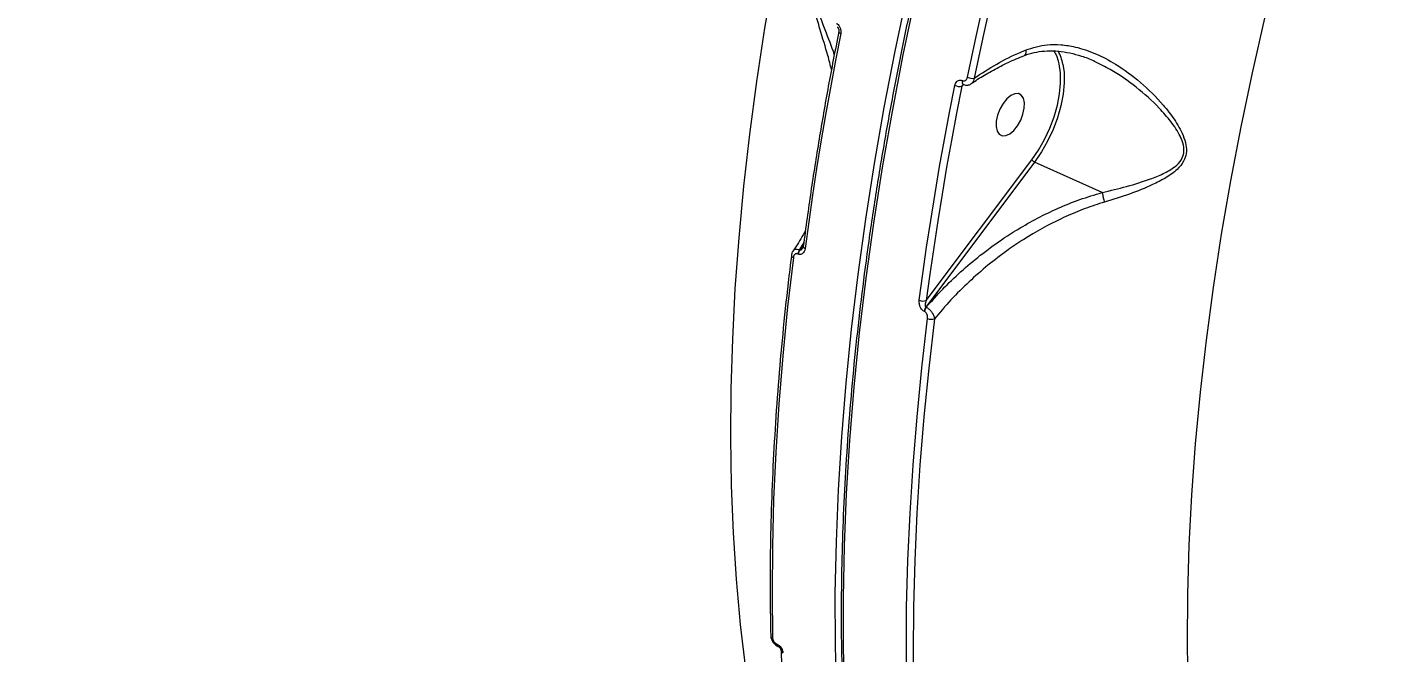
# Model space of a CAD drawing. Header units: millimetres. Extents: x -10374 to 11119, y -8221 to 9433.
# Drawn here: x -2377.6 to -2109, y -5242.6 to -5118.6 of the extents above; entities that cross this region are included whole.
import ezdxf

# ---------------------------------------------------------------- set-up
doc = ezdxf.new("R2010")
doc.units = ezdxf.units.MM
for name, color, linetype in [('DIKOM_ОБЪЕКТ', 7, 'Continuous'), ('DIKOM_РАЗМЕР_ЗОНА', 7, 'Continuous'), ('DIKOM_РАЗМЕР_ОБЪЕКТА', 7, 'Continuous')]:
    doc.layers.add(name, color=color, linetype=linetype)
doc.styles.add('style1', font='arial.ttf', dxfattribs={"width": 0.8})
doc.dimstyles.new('1-50', dxfattribs={"dimtxt": 300, "dimasz": 200, "dimexe": 100, "dimexo": 0, "dimgap": 100, "dimtad": 0, "dimdec": 0, "dimtxsty": 'style1', "dimcen": 0, "dimclrd": 7, "dimclre": 7, "dimadec": 1, "dimazin": 2, "dimtfac": 1, "dimtdec": 0, "dimtmove": 1, "dimatfit": 3, "dimfxl": 0, "dimlwd": 25, "dimlwe": 18, "dimarcsym": 0})

# ---------------------------------------------------------------- blocks, each defined once
blk = doc.blocks.new('*D16')
at = {"layer": 'Defpoints', "color": 0, "transparency": 16777216}
for p in [(-9045.1, 5161.67), (3694.49, 5161.67), (1813.16, -6719.94)]:
    blk.add_point(p, dxfattribs=at)
at = {"layer": 'DIKOM_РАЗМЕР_ОБЪЕКТА', "color": 7, "lineweight": 18, "transparency": 16777216}
for p, q in [((3694.49, 5161.67), (-9145.1, 5161.67)), ((1813.16, -6719.94), (-9145.1, -6719.94))]:
    blk.add_line(p, q, dxfattribs=at)
at = {"layer": 'DIKOM_РАЗМЕР_ОБЪЕКТА', "color": 7, "lineweight": 25, "transparency": 16777216}
for p, q in [((-9045.1, 4961.67), (-9045.1, -0.45)), ((-9045.1, -6519.94), (-9045.1, -1080.23))]:
    blk.add_line(p, q, dxfattribs=at)
at = {"layer": 'DIKOM_РАЗМЕР_ОБЪЕКТА', "color": 7, "transparency": 16777216}
for points in [[(-9078.43, 4961.67), (-9011.76, 4961.67), (-9045.1, 5161.67)], [(-9078.43, -6519.94), (-9011.76, -6519.94), (-9045.1, -6719.94)]]:
    blk.add_solid(points, dxfattribs=at)
at = {"layer": 'DIKOM_РАЗМЕР_ОБЪЕКТА', "color": 0, "transparency": 16777216, "insert": (-9045.1, -540.34), "char_height": 300, "attachment_point": 5, "rotation": 90, "style": 'style1'}
blk.add_mtext('11900', dxfattribs=at)
blk = doc.blocks.new('*D13')
at = {"layer": 'Defpoints', "color": 0, "transparency": 16777216}
for p in [(-10176.97, 7112.81), (3082.33, 7112.81), (2015.48, -8221.4)]:
    blk.add_point(p, dxfattribs=at)
at = {"layer": 'DIKOM_РАЗМЕР_ЗОНА', "color": 7, "lineweight": 18, "transparency": 16777216}
for p, q in [((3082.33, 7112.81), (-10276.97, 7112.81)), ((2015.48, -8221.4), (-10276.97, -8221.4))]:
    blk.add_line(p, q, dxfattribs=at)
at = {"layer": 'DIKOM_РАЗМЕР_ЗОНА', "color": 7, "lineweight": 25, "transparency": 16777216}
for p, q in [((-10176.97, 6912.81), (-10176.97, -14.41)), ((-10176.97, -8021.4), (-10176.97, -1094.19))]:
    blk.add_line(p, q, dxfattribs=at)
at = {"layer": 'DIKOM_РАЗМЕР_ЗОНА', "color": 7, "transparency": 16777216}
for points in [[(-10210.3, 6912.81), (-10143.64, 6912.81), (-10176.97, 7112.81)], [(-10210.3, -8021.4), (-10143.64, -8021.4), (-10176.97, -8221.4)]]:
    blk.add_solid(points, dxfattribs=at)
at = {"layer": 'DIKOM_РАЗМЕР_ЗОНА', "color": 0, "transparency": 16777216, "insert": (-10176.97, -554.3), "char_height": 300, "attachment_point": 5, "rotation": 90, "style": 'style1'}
blk.add_mtext('15300', dxfattribs=at)

msp = doc.modelspace()

# ---------------------------------------------------------------- linework, layer by layer
at = {"layer": 'DIKOM_ОБЪЕКТ', "color": 7, "linetype": 'Continuous', "lineweight": 15}
for p, q in [((-2191.9, -5129.96), (-2192.32, -5130.29)), ((-2192.23, -5129.16), (-2192.2, -5129.17)), ((-2192.04, -5129.9), (-2192.02, -5129.91)), ((-2177.89, -5145.32), (-2199.44, -5174.05)), ((-2199.35, -5172.77), (-2178.41, -5144.86)), ((-2164.49, -5151.36), (-2177.89, -5145.32)), ((-2223.64, -5161.23), (-2224.49, -5162.68)), ((-2224.49, -5162.68), (-2224.41, -5162.72)), ((-2224.41, -5162.72), (-2223.72, -5161.8)), ((-2224.75, -5163.56), (-2224.83, -5163.52)), ((-2199.7, -5174.93), (-2199.78, -5174.89)), ((-2199.44, -5174.05), (-2199.36, -5174.09)), ((-2229.02, -5240.83), (-2228.98, -5240.85)), ((-2228.81, -5241.28), (-2228.76, -5241.3))]:
    msp.add_line(p, q, dxfattribs=at)
at = {"layer": 'DIKOM_ОБЪЕКТ', "color": 7, "linetype": 'Continuous', "lineweight": 15, "flags": 128}
for points in [[(-2191.19, -5128.52), (-2189.49, -5120.43), (-2187.68, -5112.31), (-2185.77, -5104.17), (-2183.74, -5096.01), (-2181.61, -5087.83), (-2179.38, -5079.64), (-2177.04, -5071.43), (-2174.59, -5063.22)], [(-2173.3, -5063.56), (-2175.74, -5071.75), (-2178.07, -5079.94), (-2180.3, -5088.11), (-2182.43, -5096.27), (-2184.45, -5104.42), (-2186.36, -5112.54), (-2188.17, -5120.64), (-2189.86, -5128.71)], [(-2226.1, -5288.64), (-2226.7, -5286.63), (-2228.82, -5278.9), (-2230.72, -5270.95), (-2232.41, -5262.77), (-2233.88, -5254.37), (-2235.14, -5245.76), (-2236.17, -5236.96), (-2236.99, -5227.96), (-2237.58, -5218.78), (-2237.95, -5209.42), (-2238.1, -5199.9), (-2238.03, -5190.22), (-2237.74, -5180.39), (-2237.22, -5170.42), (-2236.48, -5160.32), (-2235.53, -5150.1), (-2234.35, -5139.76), (-2232.95, -5129.33), (-2231.34, -5118.8), (-2229.51, -5108.2)], [(-2217.13, -5250.78), (-2217.37, -5240.88), (-2217.39, -5230.82), (-2217.19, -5220.6), (-2216.77, -5210.25), (-2216.12, -5199.76), (-2215.26, -5189.14), (-2214.18, -5178.41), (-2212.88, -5167.57), (-2211.36, -5156.63), (-2209.63, -5145.6), (-2207.68, -5134.49), (-2205.52, -5123.31), (-2203.15, -5112.07)], [(-2201.61, -5112.85), (-2203.98, -5124.09), (-2206.14, -5135.27), (-2208.08, -5146.38), (-2209.81, -5157.4), (-2211.33, -5168.34), (-2212.63, -5179.18), (-2213.71, -5189.92), (-2214.57, -5200.53), (-2215.21, -5211.02), (-2215.63, -5221.38), (-2215.83, -5231.59), (-2215.81, -5241.65), (-2215.56, -5251.55)], [(-2132.29, -5116.82), (-2134.76, -5127.61), (-2137.01, -5138.36), (-2139.06, -5149.04), (-2140.88, -5159.64), (-2142.5, -5170.17), (-2143.89, -5180.6), (-2145.07, -5190.93), (-2146.02, -5201.15), (-2146.76, -5211.25), (-2147.27, -5221.22), (-2147.57, -5231.05), (-2147.64, -5240.73), (-2147.49, -5250.25)], [(-2216.32, -5119.84), (-2217.37, -5125.22), (-2218.38, -5130.59), (-2219.33, -5135.95), (-2220.24, -5141.28), (-2221.1, -5146.6), (-2221.9, -5151.89), (-2222.66, -5157.17), (-2223.37, -5162.43)], [(-2216.7, -5119.47), (-2216.7, -5119.47), (-2216.7, -5119.54), (-2216.65, -5119.61), (-2216.57, -5119.69), (-2216.46, -5119.77), (-2216.32, -5119.84)], [(-2178.41, -5144.86), (-2177.09, -5142.93), (-2175.89, -5140.83), (-2174.85, -5138.61), (-2174, -5136.33), (-2173.35, -5134.05), (-2172.92, -5131.8), (-2172.71, -5129.66), (-2172.74, -5127.66), (-2173.01, -5125.85), (-2173.15, -5125.29)], [(-2173.15, -5125.29), (-2173.5, -5124.28), (-2174.07, -5123.18)], [(-2172.27, -5125.94), (-2172.04, -5127.57), (-2172.01, -5129.63), (-2172.22, -5131.85), (-2172.67, -5134.16), (-2173.34, -5136.52), (-2174.22, -5138.87), (-2175.29, -5141.16), (-2176.52, -5143.32), (-2177.89, -5145.32)], [(-2200.74, -5172.7), (-2200.04, -5167.45), (-2199.28, -5162.17), (-2198.47, -5156.87), (-2197.62, -5151.56), (-2196.71, -5146.22), (-2195.76, -5140.87), (-2194.75, -5135.5), (-2193.7, -5130.12)], [(-2192.32, -5130.29), (-2193.37, -5135.66), (-2194.37, -5141.02), (-2195.33, -5146.36), (-2196.23, -5151.68), (-2197.08, -5156.99), (-2197.89, -5162.27), (-2198.64, -5167.53), (-2199.35, -5172.77)], [(-2183.39, -5132.81), (-2184.13, -5133.73), (-2184.76, -5134.84), (-2185.21, -5136.03), (-2185.47, -5137.21), (-2185.5, -5138.29), (-2185.3, -5139.17), (-2184.89, -5139.8), (-2184.3, -5140.11), (-2183.59, -5140.08), (-2182.8, -5139.71), (-2182, -5139.04), (-2181.26, -5138.12), (-2180.64, -5137.01), (-2180.18, -5135.82), (-2179.93, -5134.64), (-2179.9, -5133.56), (-2180.1, -5132.68), (-2180.51, -5132.05), (-2181.09, -5131.74), (-2181.81, -5131.77), (-2182.6, -5132.14), (-2183.39, -5132.81)], [(-2225.71, -5164.24), (-2226.86, -5174.03), (-2227.82, -5183.72), (-2228.6, -5193.32), (-2229.21, -5202.82), (-2229.63, -5212.21), (-2229.88, -5221.48), (-2229.94, -5230.64), (-2229.82, -5239.66)], [(-2226.09, -5163.83), (-2226.09, -5163.84), (-2226.08, -5163.93), (-2226.04, -5164.01), (-2225.96, -5164.09), (-2225.85, -5164.17), (-2225.71, -5164.24)], [(-2203.19, -5251.73), (-2203.31, -5242.71), (-2203.25, -5233.56), (-2203, -5224.28), (-2202.58, -5214.9), (-2201.98, -5205.4), (-2201.19, -5195.8), (-2200.23, -5186.1), (-2199.09, -5176.32)], [(-2197.74, -5176.41), (-2198.88, -5186.17), (-2199.84, -5195.84), (-2200.62, -5205.42), (-2201.22, -5214.9), (-2201.65, -5224.26), (-2201.89, -5233.52), (-2201.95, -5242.65), (-2201.83, -5251.65)]]:
    msp.add_lwpolyline(points, dxfattribs=at)
at = {"layer": 'DIKOM_ОБЪЕКТ', "color": 7, "linetype": 'Continuous', "lineweight": 15}
for centre, radius, start, end in [((-2181.36, -5127.68), 9.26, 10.8406, 28.3417), ((-2192.73, -5128.02), 2.31, 245.2303, 280.2902), ((-2191.62, -5129.4), 0.653, 158.4926, 230.0229), ((-2191.6, -5129.41), 0.653, 158.4676, 229.8658), ((-2190.2, -5126.31), 2.42, 245.6316, 277.9014), ((-2177.42, -5144.25), 1.17, 211.8058, 246.2961), ((-2223.02, -5163.78), 1.83, 143.2529, 171.959), ((-2222.94, -5163.82), 1.84, 143.2936, 171.9298), ((-2223.24, -5161.93), 0.509, 189.8274, 255.8196), ((-2199.95, -5170.96), 1.91, 245.5828, 288.3701), ((-2197.97, -5175.15), 1.83, 143.2596, 171.9523), ((-2197.89, -5175.18), 1.84, 143.2936, 171.9298), ((-2198.3, -5174.54), 1.95, 246.0411, 286.5742), ((-2229.65, -5239.14), 0.552, 188.787, 252.0266), ((-2228.56, -5240.89), 0.46, 173.0972, 237.8771), ((-2228.52, -5240.91), 0.459, 173.103, 238.5758), ((-2227.61, -5242.08), 0.546, 188.378, 252.3942)]:
    msp.add_arc(centre, radius, start, end, dxfattribs=at)
for points, knots in [([(-2137.58, -4932.26), (-2138.47, -4934.06), (-2141.08, -4939.3), (-2145.28, -4948.03), (-2150.13, -4958.47), (-2154.84, -4968.99), (-2159.39, -4979.56), (-2163.79, -4990.19), (-2168.03, -5000.86), (-2172.11, -5011.58), (-2176.03, -5022.32), (-2179.77, -5033.08), (-2183.35, -5043.86), (-2186.76, -5054.64), (-2189.98, -5065.42), (-2193.04, -5076.19), (-2195.91, -5086.94), (-2198.6, -5097.67), (-2201.1, -5108.35), (-2203.42, -5119), (-2205.55, -5129.6), (-2207.49, -5140.13), (-2209.24, -5150.6), (-2210.8, -5161), (-2212.16, -5171.31), (-2213.33, -5181.53), (-2214.31, -5191.65), (-2215.09, -5201.67), (-2215.67, -5211.58), (-2216.05, -5221.36), (-2216.24, -5231.02), (-2216.22, -5240.54), (-2216.01, -5249.93), (-2215.61, -5259.16), (-2215, -5268.23), (-2214.2, -5277.15), (-2213.2, -5285.89), (-2212, -5294.46), (-2210.61, -5302.84), (-2209.03, -5311.04), (-2207.25, -5319.04), (-2205.29, -5326.83), (-2203.13, -5334.43), (-2200.78, -5341.8), (-2198.24, -5348.97), (-2195.53, -5355.9), (-2192.62, -5362.61), (-2189.54, -5369.08), (-2186.28, -5375.31), (-2182.84, -5381.3), (-2179.23, -5387.04), (-2175.45, -5392.53), (-2171.49, -5397.75), (-2168.27, -5401.71), (-2166.31, -5403.85), (-2165.78, -5404.42)], [0, 0, 0, 0, 0.01014, 0.029406, 0.048673, 0.067938, 0.087205, 0.106471, 0.125737, 0.145003, 0.16427, 0.183537, 0.202803, 0.22207, 0.241337, 0.260604, 0.279872, 0.29914, 0.318408, 0.337676, 0.356945, 0.376214, 0.395484, 0.414754, 0.434024, 0.453295, 0.472566, 0.491838, 0.511111, 0.530383, 0.549657, 0.568931, 0.588206, 0.607481, 0.626756, 0.646033, 0.665309, 0.684586, 0.703864, 0.723141, 0.742419, 0.761696, 0.780974, 0.80025, 0.819526, 0.8388, 0.858073, 0.877344, 0.896612, 0.915877, 0.935139, 0.954397, 0.97365, 0.992898, 1, 1, 1, 1]), ([(-2218.15, -5126.98), (-2218.38, -5126.07), (-2219.02, -5123.52), (-2220.24, -5119.69), (-2221.24, -5116.19), (-2221.74, -5113.89), (-2221.94, -5112.12), (-2221.84, -5110.4), (-2221.3, -5108.78), (-2220.38, -5107.49), (-2219.25, -5106.45), (-2217.71, -5105.38), (-2216.43, -5104.66), (-2215.74, -5104.41), (-2215.68, -5104.39)], [0, 0, 0, 0, 0.106592, 0.295834, 0.405359, 0.460824, 0.517904, 0.571314, 0.624845, 0.696693, 0.768014, 0.839502, 0.98759, 1, 1, 1, 1]), ([(-2216.05, -5106.03), (-2216.3, -5106.11), (-2217.06, -5106.34), (-2218.42, -5106.94), (-2219.86, -5107.94), (-2220.95, -5109.16), (-2221.47, -5110.59), (-2221.53, -5112.13), (-2221.28, -5113.66), (-2220.98, -5114.72), (-2220.49, -5116.34), (-2219.46, -5119.16), (-2218.29, -5122.07), (-2217.68, -5123.83), (-2217.6, -5124.07)], [0, 0, 0, 0, 0.056847, 0.171986, 0.286138, 0.367003, 0.425295, 0.483439, 0.54236, 0.601665, 0.611365, 0.740322, 0.964951, 1, 1, 1, 1]), ([(-2216.7, -5119.47), (-2217.07, -5121.32), (-2218.13, -5126.71), (-2219.75, -5135.57), (-2221.48, -5146.04), (-2222.79, -5154.84), (-2223.5, -5160.15), (-2223.75, -5162.02)], [0, 0, 0, 0, 0.129325, 0.375038, 0.620767, 0.866494, 1, 1, 1, 1]), ([(-2217.19, -5117.83), (-2217.13, -5117.86), (-2216.94, -5117.96), (-2216.65, -5118.25), (-2216.39, -5118.73), (-2216.26, -5119.29), (-2216.3, -5119.66), (-2216.32, -5119.84)], [0, 0, 0, 0, 0.093061, 0.303849, 0.530155, 0.765192, 1, 1, 1, 1]), ([(-2217, -5118.57), (-2216.99, -5118.57), (-2216.98, -5118.58), (-2216.92, -5118.62), (-2216.85, -5118.71), (-2216.78, -5118.84), (-2216.71, -5119.02), (-2216.68, -5119.22), (-2216.68, -5119.38), (-2216.7, -5119.45), (-2216.7, -5119.46)], [0, 0, 0, 0, 0.100557, 0.206806, 0.313053, 0.450528, 0.592219, 0.763032, 0.955462, 1, 1, 1, 1]), ([(-2179.65, -5123.11), (-2178.24, -5122.67), (-2175.95, -5121.97), (-2172.61, -5122.01), (-2169.38, -5122.52), (-2165.71, -5123.76), (-2161.33, -5126.08), (-2156.76, -5129.45), (-2152.93, -5133.24), (-2150.14, -5136.82), (-2148.57, -5139.5), (-2147.8, -5141.85), (-2147.73, -5143.64), (-2148.31, -5145.36), (-2149.72, -5147.01), (-2151.86, -5148.49), (-2155.01, -5150.1), (-2159.04, -5151.72), (-2162.35, -5152.74), (-2164.02, -5153.26)], [0, 0, 0, 0, 0.074257, 0.120508, 0.167814, 0.237577, 0.309445, 0.405672, 0.504708, 0.56025, 0.616857, 0.648477, 0.675388, 0.702459, 0.738686, 0.787109, 0.83682, 0.917656, 1, 1, 1, 1]), ([(-2190.37, -5129.76), (-2190.29, -5129.7), (-2189.4, -5129.03), (-2187.49, -5127.86), (-2184.63, -5126.28), (-2182.08, -5125.06), (-2180.45, -5124.43), (-2179.91, -5124.22)], [0, 0, 0, 0, 0.0288, 0.306078, 0.583852, 0.861567, 1, 1, 1, 1]), ([(-2189.86, -5128.71), (-2188.41, -5127.75), (-2185.57, -5125.85), (-2181.97, -5124.09), (-2179.97, -5123.24), (-2179.65, -5123.11)], [0, 0, 0, 0, 0.466522, 0.915015, 1, 1, 1, 1]), ([(-2179.65, -5123.11), (-2179.65, -5123.13), (-2179.62, -5123.35), (-2179.62, -5123.71), (-2179.72, -5124.07), (-2179.87, -5124.15), (-2179.94, -5124.19)], [0, 0, 0, 0, 0.044165, 0.374468, 0.710444, 1, 1, 1, 1]), ([(-2179.92, -5124.23), (-2179.75, -5124.16), (-2178.96, -5123.81), (-2177.44, -5123.47), (-2175.35, -5123.23), (-2173.15, -5123.29), (-2170.88, -5123.65), (-2168.52, -5124.31), (-2166.87, -5124.87), (-2166.03, -5125.29), (-2165.99, -5125.32)], [0, 0, 0, 0, 0.039054, 0.182276, 0.332393, 0.488361, 0.649186, 0.812912, 0.990115, 1, 1, 1, 1]), ([(-2164.49, -5151.36), (-2162.86, -5150.97), (-2159.56, -5150.19), (-2155.53, -5148.94), (-2152.34, -5147.65), (-2150.19, -5146.46), (-2148.75, -5145.04), (-2148.18, -5143.5), (-2148.32, -5141.85), (-2149.16, -5139.71), (-2150.83, -5137.24), (-2153.71, -5133.93), (-2157.69, -5130.37), (-2162.05, -5127.27), (-2164.97, -5125.89), (-2166.02, -5125.39)], [0, 0, 0, 0, 0.110379, 0.222544, 0.287375, 0.35329, 0.399372, 0.43272, 0.466049, 0.506495, 0.580383, 0.656374, 0.788098, 0.922942, 1, 1, 1, 1]), ([(-2193.7, -5130.12), (-2193.66, -5129.98), (-2193.58, -5129.69), (-2193.33, -5129.34), (-2192.99, -5129.12), (-2192.61, -5129.04), (-2192.36, -5129.12), (-2192.23, -5129.16)], [0, 0, 0, 0, 0.189024, 0.404539, 0.606811, 0.803348, 1, 1, 1, 1]), ([(-2192.01, -5129.9), (-2192.02, -5129.91), (-2192.1, -5129.96), (-2192.21, -5130.1), (-2192.28, -5130.23), (-2192.32, -5130.29)], [0, 0, 0, 0, 0.102881, 0.571777, 1, 1, 1, 1]), ([(-2192.2, -5129.17), (-2192.12, -5129.2), (-2191.94, -5129.26), (-2191.68, -5129.2), (-2191.45, -5129.05), (-2191.28, -5128.82), (-2191.22, -5128.61), (-2191.19, -5128.52)], [0, 0, 0, 0, 0.195133, 0.390021, 0.593238, 0.811077, 1, 1, 1, 1]), ([(-2192.01, -5129.9), (-2191.97, -5129.92), (-2191.75, -5130.05), (-2191.27, -5130.09), (-2190.73, -5130), (-2190.48, -5129.8), (-2190.39, -5129.74)], [0, 0, 0, 0, 0.079243, 0.437896, 0.814962, 1, 1, 1, 1]), ([(-2189.86, -5128.71), (-2189.89, -5128.88), (-2189.95, -5129.24), (-2190.15, -5129.6), (-2190.34, -5129.71), (-2190.39, -5129.74)], [0, 0, 0, 0, 0.385073, 0.831134, 1, 1, 1, 1]), ([(-2199.36, -5174.09), (-2198.29, -5172.88), (-2196.15, -5170.46), (-2192.55, -5167.03), (-2188.68, -5163.76), (-2184.87, -5160.97), (-2181.06, -5158.52), (-2177.31, -5156.4), (-2173.19, -5154.41), (-2168.92, -5152.68), (-2165.97, -5151.8), (-2164.49, -5151.36)], [0, 0, 0, 0, 0.118322, 0.236653, 0.358138, 0.479625, 0.571254, 0.676829, 0.782388, 0.891209, 1, 1, 1, 1]), ([(-2164.49, -5151.36), (-2164.49, -5151.36), (-2164.49, -5151.36), (-2164.49, -5151.36), (-2164.49, -5151.36), (-2164.49, -5151.36)], [0, 0, 0, 0, 0.295072, 0.664606, 1, 1, 1, 1]), ([(-2164.49, -5151.36), (-2164.46, -5151.55), (-2164.39, -5151.93), (-2164.24, -5152.53), (-2164.11, -5152.98), (-2164.04, -5153.2), (-2164.02, -5153.26)], [0, 0, 0, 0, 0.325268, 0.650481, 0.892572, 1, 1, 1, 1]), ([(-2164.02, -5153.26), (-2164.34, -5153.36), (-2165.96, -5153.84), (-2168.85, -5154.88), (-2173.94, -5157.09), (-2178.74, -5159.75), (-2183.51, -5162.95), (-2187.17, -5165.74), (-2190.95, -5169.05), (-2194.52, -5172.59), (-2196.67, -5175.14), (-2197.74, -5176.41)], [0, 0, 0, 0, 0.024298, 0.122248, 0.220212, 0.421511, 0.511887, 0.632236, 0.752585, 0.876295, 1, 1, 1, 1]), ([(-2223.33, -5158.93), (-2223.93, -5160), (-2224.68, -5161.35), (-2225.58, -5162.65), (-2225.77, -5162.92)], [0, 0, 0, 0, 0.792818, 1, 1, 1, 1]), ([(-2225.75, -5162.93), (-2225.78, -5162.97), (-2225.94, -5163.17), (-2226.06, -5163.49), (-2226.07, -5163.77), (-2226.07, -5163.84)], [0, 0, 0, 0, 0.150009, 0.786258, 1, 1, 1, 1]), ([(-2225.75, -5162.93), (-2225.71, -5162.86), (-2225.61, -5162.7), (-2225.32, -5162.58), (-2224.93, -5162.54), (-2224.64, -5162.64), (-2224.49, -5162.68)], [0, 0, 0, 0, 0.183556, 0.454684, 0.724374, 1, 1, 1, 1]), ([(-2223.37, -5162.43), (-2223.37, -5162.46), (-2223.41, -5162.68), (-2223.52, -5163.04), (-2223.78, -5163.4), (-2224.08, -5163.6), (-2224.41, -5163.67), (-2224.64, -5163.6), (-2224.75, -5163.56)], [0, 0, 0, 0, 0.039207, 0.287245, 0.495266, 0.671053, 0.835306, 1, 1, 1, 1]), ([(-2224.41, -5162.72), (-2224.39, -5162.73), (-2224.34, -5162.74), (-2224.24, -5162.72), (-2224.1, -5162.64), (-2223.97, -5162.51), (-2223.89, -5162.4), (-2223.87, -5162.36)], [0, 0, 0, 0, 0.105186, 0.209416, 0.464653, 0.795888, 1, 1, 1, 1]), ([(-2223.76, -5162.01), (-2223.76, -5162.07), (-2223.77, -5162.22), (-2223.84, -5162.34), (-2223.85, -5162.36), (-2223.86, -5162.36)], [0, 0, 0, 0, 0.330637, 0.84659, 1, 1, 1, 1]), ([(-2226.09, -5163.83), (-2226.31, -5165.63), (-2226.95, -5170.86), (-2227.86, -5179.43), (-2228.75, -5189.51), (-2229.45, -5199.48), (-2229.95, -5209.34), (-2230.25, -5219.07), (-2230.35, -5228.5), (-2230.29, -5235.19), (-2230.21, -5238.69), (-2230.2, -5239.22)], [0, 0, 0, 0, 0.068841, 0.199643, 0.330453, 0.461266, 0.592083, 0.722904, 0.853727, 0.97767, 1, 1, 1, 1]), ([(-2224.83, -5163.52), (-2224.91, -5163.5), (-2225.06, -5163.45), (-2225.27, -5163.5), (-2225.46, -5163.62), (-2225.62, -5163.85), (-2225.69, -5164.08), (-2225.71, -5164.22), (-2225.71, -5164.24)], [0, 0, 0, 0, 0.1674, 0.334525, 0.509221, 0.713175, 0.957788, 1, 1, 1, 1]), ([(-2199.78, -5174.89), (-2199.84, -5174.86), (-2200.03, -5174.77), (-2200.32, -5174.48), (-2200.59, -5173.99), (-2200.77, -5173.37), (-2200.75, -5172.94), (-2200.74, -5172.7)], [0, 0, 0, 0, 0.079644, 0.275783, 0.470833, 0.710558, 1, 1, 1, 1]), ([(-2199.35, -5172.77), (-2199.41, -5172.93), (-2199.51, -5173.19), (-2199.58, -5173.56), (-2199.58, -5173.8), (-2199.54, -5173.94), (-2199.5, -5174.02), (-2199.46, -5174.04), (-2199.44, -5174.05)], [0, 0, 0, 0, 0.351009, 0.618145, 0.802848, 0.879297, 0.949008, 1, 1, 1, 1]), ([(-2199.09, -5176.32), (-2199.08, -5176.16), (-2199.07, -5175.88), (-2199.19, -5175.49), (-2199.37, -5175.19), (-2199.55, -5175.01), (-2199.67, -5174.95), (-2199.7, -5174.93)], [0, 0, 0, 0, 0.30261, 0.534789, 0.725587, 0.917192, 1, 1, 1, 1]), ([(-2199.36, -5174.09), (-2199.29, -5174.13), (-2199.05, -5174.25), (-2198.67, -5174.57), (-2198.24, -5175.08), (-2197.91, -5175.68), (-2197.77, -5176.14), (-2197.75, -5176.37), (-2197.74, -5176.41)], [0, 0, 0, 0, 0.089139, 0.2936, 0.489578, 0.71635, 0.954593, 1, 1, 1, 1]), ([(-2230.18, -5239.22), (-2230.19, -5239.29), (-2230.2, -5239.56), (-2230.02, -5240.08), (-2229.62, -5240.7), (-2229.17, -5241.13), (-2228.87, -5241.23), (-2228.8, -5241.25)], [0, 0, 0, 0, 0.076529, 0.330666, 0.615429, 0.916869, 1, 1, 1, 1]), ([(-2229.82, -5239.66), (-2229.81, -5239.76), (-2229.79, -5239.95), (-2229.65, -5240.25), (-2229.45, -5240.53), (-2229.22, -5240.72), (-2229.08, -5240.8), (-2229.02, -5240.83)], [0, 0, 0, 0, 0.214216, 0.428396, 0.642892, 0.857674, 1, 1, 1, 1]), ([(-2228.98, -5240.85), (-2228.89, -5240.9), (-2228.67, -5241.01), (-2228.34, -5241.3), (-2228.04, -5241.71), (-2227.82, -5242.17), (-2227.79, -5242.46), (-2227.77, -5242.6)], [0, 0, 0, 0, 0.140871, 0.355336, 0.570021, 0.784927, 1, 1, 1, 1]), ([(-2228.76, -5241.3), (-2228.74, -5241.31), (-2228.68, -5241.34), (-2228.55, -5241.43), (-2228.41, -5241.58), (-2228.28, -5241.76), (-2228.2, -5241.94), (-2228.16, -5242.07), (-2228.15, -5242.15), (-2228.15, -5242.16), (-2228.15, -5242.16)], [0, 0, 0, 0, 0.116317, 0.258349, 0.403604, 0.564662, 0.726291, 0.866568, 0.997493, 1, 1, 1, 1]), ([(-2228.15, -5242.16), (-2228.1, -5243.79), (-2227.95, -5248.53), (-2227.55, -5256.26), (-2226.91, -5265.26), (-2226.31, -5271.1), (-2226.02, -5274)], [0, 0, 0, 0, 0.14989, 0.434713, 0.719549, 1, 1, 1, 1])]:
    msp.add_open_spline(points, degree=3, knots=knots, dxfattribs=at)

# ---------------------------------------------------------------- dimensions: what is measured, and where the dimension line sits
at = {"layer": 'DIKOM_РАЗМЕР_ЗОНА'}
dim = msp.add_linear_dim(base=(-10176.97, 7112.81), p1=(2015.48, -8221.4), p2=(3082.33, 7112.81), angle=270, text='15300', dimstyle='1-50', override={"dimscale": 1, "dimtix": 0, "dimtofl": 1, "dimtmove": 1, "dimatfit": 3}, dxfattribs=at)
dim.commit()
dim.dimension.update_dxf_attribs({"geometry": '*D13', "text_midpoint": (-10176.97, -554.3), "dimtype": 160})
at = {"layer": 'DIKOM_РАЗМЕР_ОБЪЕКТА'}
dim = msp.add_linear_dim(base=(-9045.1, 5161.67), p1=(1813.16, -6719.94), p2=(3694.49, 5161.67), angle=270, text='11900', dimstyle='1-50', override={"dimscale": 1, "dimtix": 0, "dimtofl": 1, "dimtmove": 1, "dimatfit": 3}, dxfattribs=at)
dim.commit()
dim.dimension.update_dxf_attribs({"geometry": '*D16', "text_midpoint": (-9045.1, -540.34), "dimtype": 160})

doc.saveas('drawing.dxf')
